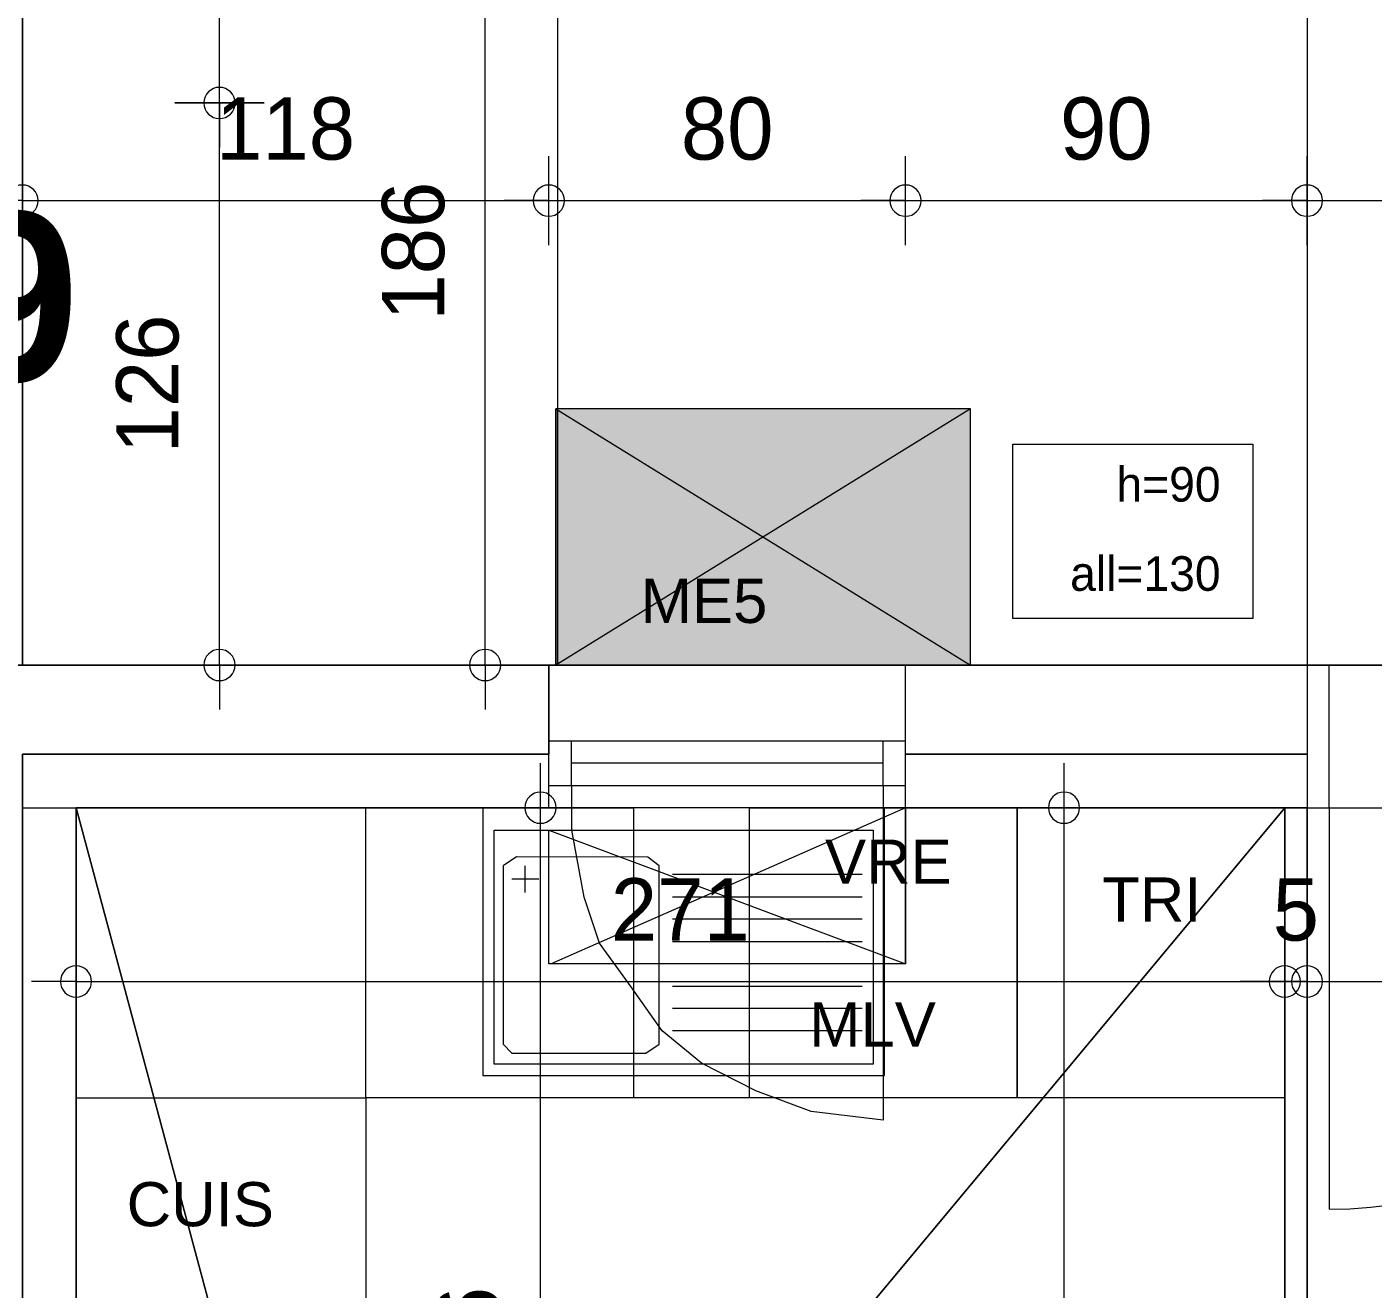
# Model space of a CAD drawing. Header units: metres. Extents: x 1.8 to 61.8, y -53.3 to -11.3.
# Drawn here: x 13.212 to 16.23, y -18.054 to -15.225 of the extents above; entities that cross this region are included whole.
import ezdxf
from ezdxf.enums import TextEntityAlignment as Align
from ezdxf.lldxf.tags import DXFTag

# ---------------------------------------------------------------- set-up
doc = ezdxf.new("R2010")
doc.units = ezdxf.units.M
doc.header["$MEASUREMENT"] = 0
for name, color, linetype in [('Calque commun', 7, 'Continuous'), ('Calque7', 7, 'Continuous'), ('Calque90', 7, 'Continuous'), ('Textes', 7, 'Continuous')]:
    doc.layers.add(name, color=color, linetype=linetype)
doc.styles.add('Arial9', font='arial.ttf', dxfattribs={"height": 0.098961})
doc.styles.add('Century Gothic10', font='GOTHIC.TTF', dxfattribs={"height": 0.077575})
doc.styles.add('Century Gothic15', font='GOTHIC.TTF', dxfattribs={"height": 0.139636})
doc.styles.add('Century Gothic16', font='GOTHICB.TTF', dxfattribs={"height": 0.378481})
tags = doc.linetypes.add('DOT2', pattern=[0.125, 0, -0.125]).pattern_tags.tags
tags[6:7] = [DXFTag(74, 4), DXFTag(75, 0), DXFTag(340, '0'), DXFTag(46, 1.0), DXFTag(50, 0.0), DXFTag(44, 0.0), DXFTag(45, 0.0)]
tags[4:5] = [DXFTag(74, 4), DXFTag(75, 0), DXFTag(340, '0'), DXFTag(46, 1.0), DXFTag(50, 0.0), DXFTag(44, 0.0), DXFTag(45, 0.0)]
tags = doc.linetypes.add('HIDDEN', pattern=[0.375, 0.25, -0.125]).pattern_tags.tags
tags[6:7] = [DXFTag(74, 4), DXFTag(75, 0), DXFTag(340, '0'), DXFTag(46, 1.0), DXFTag(50, 0.0), DXFTag(44, 0.0), DXFTag(45, 0.0)]
tags[4:5] = [DXFTag(74, 4), DXFTag(75, 0), DXFTag(340, '0'), DXFTag(46, 1.0), DXFTag(50, 0.0), DXFTag(44, 0.0), DXFTag(45, 0.0)]
tags = doc.linetypes.add('HIDDEN2', pattern=[0.1875, 0.125, -0.0625]).pattern_tags.tags
tags[6:7] = [DXFTag(74, 4), DXFTag(75, 0), DXFTag(340, '0'), DXFTag(46, 1.0), DXFTag(50, 0.0), DXFTag(44, 0.0), DXFTag(45, 0.0)]
tags[4:5] = [DXFTag(74, 4), DXFTag(75, 0), DXFTag(340, '0'), DXFTag(46, 1.0), DXFTag(50, 0.0), DXFTag(44, 0.0), DXFTag(45, 0.0)]

# ---------------------------------------------------------------- blocks, each defined once
blk = doc.blocks.new('Block52712')
at = {"layer": 'Calque commun', "color": 7, "linetype": 'Continuous', "lineweight": 18}
for p, q in [((13.2015, -16.6552), (14.3815, -16.6552)), ((15.1815, -16.6552), (16.0815, -16.6552))]:
    blk.add_line(p, q, dxfattribs=at)
at = {"layer": 'Calque commun', "color": 7, "linetype": 'Continuous', "lineweight": 9}
for p, q in [((13.2015, -16.8552), (14.3815, -16.8552)), ((15.1815, -16.8552), (16.0815, -16.8552)), ((13.2015, -16.9752), (14.3815, -16.9752)), ((15.1815, -16.9752), (16.0815, -16.9752))]:
    blk.add_line(p, q, dxfattribs=at)
blk = doc.blocks.new('Block52729')
at = {"layer": 'Calque commun', "color": 7, "linetype": 'Continuous', "lineweight": 18}
blk.add_line((13.0015, -18.6942), (13.0015, -16.6552), dxfattribs=at)
at = {"layer": 'Calque commun', "color": 7, "linetype": 'Continuous', "lineweight": 9}
for p, q in [((13.2015, -18.6942), (13.2015, -16.8552)), ((13.3216, -18.6942), (13.3216, -16.9752))]:
    blk.add_line(p, q, dxfattribs=at)
blk = doc.blocks.new('120x220')
at = {"layer": 'Calque commun', "color": 7, "linetype": 'HIDDEN', "lineweight": 9}
mesh = blk.add_polyface(dxfattribs=at)
corners = [(0, 2.2), (0, 0), (1.2, 0), (1.2, 2.2)]
mesh.append_faces([[corners[k] for k in face] for face in [(0, 1, 2, 3)]], dxfattribs={"color": 7})
blk = doc.blocks.new('@PRES_1_$$_1-10')
at = {"layer": 'Calque commun', "color": 5, "linetype": 'Continuous', "lineweight": 9}
for p, q in [((0, 0.32), (0.8, 0.32)), ((0.8, 0.15), (0, 0.15)), ((0.05, 0.05), (0.05, 0.15)), ((0.75, 0.15), (0.75, 0.05)), ((0.05, 0.1), (0.75, 0.1)), ((0.8, 0.05), (0, 0.05)), ((0, 0), (0.8, 0))]:
    blk.add_line(p, q, dxfattribs=at)
blk = doc.blocks.new('@PRES_1_$$_1-11')
at = {"layer": 'Calque commun', "color": 7, "linetype": 'Continuous', "lineweight": 9}
blk.add_line((0, 0), (0, 0.32), dxfattribs=at)
blk = doc.blocks.new('@PRES_1_$$_1-12')
at = {"layer": 'Calque commun', "color": 7, "linetype": 'Continuous', "lineweight": 9}
blk.add_line((0, 0), (0, 0.32), dxfattribs=at)
blk = doc.blocks.new('INTER_2D_COMB4')
at = {"layer": 'Calque commun', "color": 0, "linetype": 'ByBlock', "lineweight": -2}
for name in ['@PRES_1_$$_1-10', '@PRES_1_$$_1-11']:
    blk.add_blockref(name, (0, 0), dxfattribs=at)
at = {"layer": 'Calque commun', "color": 0, "linetype": 'ByBlock', "lineweight": -2, "extrusion": (0, 0, -1), "xscale": -1, "yscale": -1, "zscale": -1, "rotation": -180}
blk.add_blockref('@PRES_1_$$_1-12', (-0.8, 0), dxfattribs=at)
blk = doc.blocks.new('PLACED_COMB4')
at = {"layer": 'Calque commun', "color": 0, "linetype": 'ByBlock', "lineweight": -2}
blk.add_blockref('INTER_2D_COMB4', (0, 0), dxfattribs=at)
blk = doc.blocks.new('new59')
at = {"layer": 'Calque commun', "color": 5, "linetype": 'Continuous', "lineweight": 9}
blk.add_arc((0, 0), 0.5, 0, 359.9994, dxfattribs=at)
blk = doc.blocks.new('new60')
at = {"layer": 'Calque commun', "color": 5, "linetype": 'Continuous', "lineweight": 9}
blk.add_arc((0, 0), 0.5, 0, 359.9994, dxfattribs=at)
blk = doc.blocks.new('DimLine53301')
at = {"layer": 'Calque commun', "color": 5, "linetype": 'Continuous', "lineweight": 9}
for p, q in [((13.6432, -15.3952), (13.6432, -15.2952)), ((13.5432, -15.3952), (13.7432, -15.3952)), ((13.6432, -16.6552), (13.6432, -15.3952)), ((13.5432, -16.6552), (13.7432, -16.6552)), ((13.6432, -16.6552), (13.6432, -16.7552))]:
    blk.add_line(p, q, dxfattribs=at)
at = {"layer": 'Calque commun', "color": 5, "linetype": 'Continuous', "lineweight": 9, "xscale": 0.07000000029802322, "yscale": 0.07000000029802322, "zscale": 0.07000000029802322, "rotation": 90}
for name, p in [('new60', (13.6432, -15.3952)), ('new59', (13.6432, -16.6552))]:
    blk.add_blockref(name, p, dxfattribs=at)
at = {"layer": 'Calque commun', "color": 5, "linetype": 'Continuous', "lineweight": 9, "style": 'Century Gothic15'}
blk.add_text('126', height=0.13964, rotation=90, dxfattribs=at).set_placement((13.5932, -16.0252), align=Align.BOTTOM_CENTER)
blk = doc.blocks.new('new103')
at = {"layer": 'Calque commun', "color": 5, "linetype": 'Continuous', "lineweight": 9}
blk.add_arc((0, 0), 0.5, 0, 359.9994, dxfattribs=at)
blk = doc.blocks.new('new104')
at = {"layer": 'Calque commun', "color": 5, "linetype": 'Continuous', "lineweight": 9}
blk.add_arc((0, 0), 0.5, 0, 359.9994, dxfattribs=at)
blk = doc.blocks.new('DimLine55509')
at = {"layer": 'Calque commun', "color": 5, "linetype": 'Continuous', "lineweight": 9}
for p, q in [((13.2015, -15.7141), (13.2015, -15.5141)), ((14.3815, -15.7141), (14.3815, -15.5141)), ((13.2015, -15.6141), (13.1015, -15.6141)), ((13.2015, -15.6141), (14.3815, -15.6141)), ((14.3815, -15.6141), (14.4815, -15.6141))]:
    blk.add_line(p, q, dxfattribs=at)
at = {"layer": 'Calque commun', "color": 5, "linetype": 'Continuous', "lineweight": 9, "xscale": 0.07000000029802322, "yscale": 0.07000000029802322, "zscale": 0.07000000029802322}
for name, p in [('new103', (13.2015, -15.6141)), ('new104', (14.3815, -15.6141))]:
    blk.add_blockref(name, p, dxfattribs=at)
at = {"layer": 'Calque commun', "color": 5, "linetype": 'Continuous', "lineweight": 9, "style": 'Century Gothic15'}
blk.add_text('118', height=0.13964, dxfattribs=at).set_placement((13.7915, -15.5641), align=Align.BOTTOM_CENTER)
blk = doc.blocks.new('new105')
at = {"layer": 'Calque commun', "color": 5, "linetype": 'Continuous', "lineweight": 9}
blk.add_arc((0, 0), 0.5, 0, 359.9994, dxfattribs=at)
blk = doc.blocks.new('new106')
at = {"layer": 'Calque commun', "color": 5, "linetype": 'Continuous', "lineweight": 9}
blk.add_arc((0, 0), 0.5, 0, 359.9994, dxfattribs=at)
blk = doc.blocks.new('DimLine55517')
at = {"layer": 'Calque commun', "color": 5, "linetype": 'Continuous', "lineweight": 9}
for p, q in [((14.3815, -15.7141), (14.3815, -15.5141)), ((15.1815, -15.7141), (15.1815, -15.5141)), ((14.3815, -15.6141), (14.2815, -15.6141)), ((14.3815, -15.6141), (15.1815, -15.6141)), ((15.1815, -15.6141), (15.2815, -15.6141))]:
    blk.add_line(p, q, dxfattribs=at)
at = {"layer": 'Calque commun', "color": 5, "linetype": 'Continuous', "lineweight": 9, "xscale": 0.07000000029802322, "yscale": 0.07000000029802322, "zscale": 0.07000000029802322}
for name, p in [('new105', (14.3815, -15.6141)), ('new106', (15.1815, -15.6141))]:
    blk.add_blockref(name, p, dxfattribs=at)
at = {"layer": 'Calque commun', "color": 5, "linetype": 'Continuous', "lineweight": 9, "style": 'Century Gothic15'}
blk.add_text('80', height=0.13964, dxfattribs=at).set_placement((14.7815, -15.5641), align=Align.BOTTOM_CENTER)
blk = doc.blocks.new('new107')
at = {"layer": 'Calque commun', "color": 5, "linetype": 'Continuous', "lineweight": 9}
blk.add_arc((0, 0), 0.5, 0, 359.9994, dxfattribs=at)
blk = doc.blocks.new('new108')
at = {"layer": 'Calque commun', "color": 5, "linetype": 'Continuous', "lineweight": 9}
blk.add_arc((0, 0), 0.5, 0, 359.9994, dxfattribs=at)
blk = doc.blocks.new('DimLine55525')
at = {"layer": 'Calque commun', "color": 5, "linetype": 'Continuous', "lineweight": 9}
for p, q in [((15.1815, -15.7141), (15.1815, -15.5141)), ((16.0815, -15.7141), (16.0815, -15.5141)), ((15.1815, -15.6141), (15.0815, -15.6141)), ((15.1815, -15.6141), (16.0815, -15.6141)), ((16.0815, -15.6141), (16.1815, -15.6141))]:
    blk.add_line(p, q, dxfattribs=at)
at = {"layer": 'Calque commun', "color": 5, "linetype": 'Continuous', "lineweight": 9, "xscale": 0.07000000029802322, "yscale": 0.07000000029802322, "zscale": 0.07000000029802322}
for name, p in [('new107', (15.1815, -15.6141)), ('new108', (16.0815, -15.6141))]:
    blk.add_blockref(name, p, dxfattribs=at)
at = {"layer": 'Calque commun', "color": 5, "linetype": 'Continuous', "lineweight": 9, "style": 'Century Gothic15'}
blk.add_text('90', height=0.13964, dxfattribs=at).set_placement((15.6315, -15.5641), align=Align.BOTTOM_CENTER)
blk = doc.blocks.new('new109')
at = {"layer": 'Calque commun', "color": 5, "linetype": 'Continuous', "lineweight": 9}
blk.add_arc((0, 0), 0.5, 0, 359.9994, dxfattribs=at)
blk = doc.blocks.new('new110')
at = {"layer": 'Calque commun', "color": 5, "linetype": 'Continuous', "lineweight": 9}
blk.add_arc((0, 0), 0.5, 0, 359.9994, dxfattribs=at)
blk = doc.blocks.new('DimLine55533')
at = {"layer": 'Calque commun', "color": 5, "linetype": 'Continuous', "lineweight": 9}
for p, q in [((16.0815, -15.7141), (16.0815, -15.5141)), ((17.0815, -15.7141), (17.0815, -15.5141)), ((16.0815, -15.6141), (15.9815, -15.6141)), ((16.0815, -15.6141), (17.0815, -15.6141)), ((17.0815, -15.6141), (17.1815, -15.6141))]:
    blk.add_line(p, q, dxfattribs=at)
at = {"layer": 'Calque commun', "color": 5, "linetype": 'Continuous', "lineweight": 9, "xscale": 0.07000000029802322, "yscale": 0.07000000029802322, "zscale": 0.07000000029802322}
for name, p in [('new109', (16.0815, -15.6141)), ('new110', (17.0815, -15.6141))]:
    blk.add_blockref(name, p, dxfattribs=at)
at = {"layer": 'Calque commun', "color": 5, "linetype": 'Continuous', "lineweight": 9, "style": 'Century Gothic15'}
blk.add_text('100', height=0.13964, dxfattribs=at).set_placement((16.5815, -15.5641), align=Align.BOTTOM_CENTER)
blk = doc.blocks.new('new117')
at = {"layer": 'Calque commun', "color": 5, "linetype": 'Continuous', "lineweight": 9}
blk.add_arc((0, 0), 0.5, 0, 359.9994, dxfattribs=at)
blk = doc.blocks.new('new118')
at = {"layer": 'Calque commun', "color": 5, "linetype": 'Continuous', "lineweight": 9}
blk.add_arc((0, 0), 0.5, 0, 359.9994, dxfattribs=at)
blk = doc.blocks.new('DimLine55569')
at = {"layer": 'Calque commun', "color": 5, "linetype": 'Continuous', "lineweight": 9}
for p, q in [((14.2389, -14.7998), (14.2389, -14.6998)), ((14.1389, -14.7998), (14.3389, -14.7998)), ((14.2389, -16.6552), (14.2389, -14.7998)), ((14.1389, -16.6552), (14.3389, -16.6552)), ((14.2389, -16.6552), (14.2389, -16.7552))]:
    blk.add_line(p, q, dxfattribs=at)
at = {"layer": 'Calque commun', "color": 5, "linetype": 'Continuous', "lineweight": 9, "xscale": 0.07000000029802322, "yscale": 0.07000000029802322, "zscale": 0.07000000029802322, "rotation": 90}
for name, p in [('new118', (14.2389, -14.7998)), ('new117', (14.2389, -16.6552))]:
    blk.add_blockref(name, p, dxfattribs=at)
at = {"layer": 'Calque commun', "color": 5, "linetype": 'Continuous', "lineweight": 9, "style": 'Century Gothic15'}
blk.add_text('186', height=0.13964, rotation=90, dxfattribs=at).set_placement((14.1889, -15.7275), align=Align.BOTTOM_CENTER)
blk = doc.blocks.new('new133')
at = {"layer": 'Calque commun', "color": 5, "linetype": 'Continuous', "lineweight": 9}
blk.add_arc((0, 0), 0.5, 0, 359.9994, dxfattribs=at)
blk = doc.blocks.new('new134')
at = {"layer": 'Calque commun', "color": 5, "linetype": 'Continuous', "lineweight": 9}
blk.add_arc((0, 0), 0.5, 0, 359.9994, dxfattribs=at)
blk = doc.blocks.new('DimLine55817')
at = {"layer": 'Calque commun', "color": 5, "linetype": 'Continuous', "lineweight": 9}
for p, q in [((13.6432, -14.7998), (13.6432, -14.6998)), ((13.5432, -14.7998), (13.7432, -14.7998)), ((13.6432, -15.3952), (13.6432, -14.7998)), ((13.7432, -15.3952), (13.5432, -15.3952)), ((13.6432, -15.3952), (13.6432, -15.4952))]:
    blk.add_line(p, q, dxfattribs=at)
at = {"layer": 'Calque commun', "color": 5, "linetype": 'Continuous', "lineweight": 9, "xscale": 0.07000000029802322, "yscale": 0.07000000029802322, "zscale": 0.07000000029802322, "rotation": 90}
for name, p in [('new134', (13.6432, -14.7998)), ('new133', (13.6432, -15.3952))]:
    blk.add_blockref(name, p, dxfattribs=at)
at = {"layer": 'Calque commun', "color": 5, "linetype": 'Continuous', "lineweight": 9, "style": 'Century Gothic15'}
blk.add_text('60', height=0.13964, rotation=90, dxfattribs=at).set_placement((13.5932, -15.0975), align=Align.BOTTOM_CENTER)
blk = doc.blocks.new('XMODULE1PCENTNONPMR')
at = {"layer": 'Calque commun', "color": 5, "linetype": 'Continuous', "lineweight": 9}
blk.add_arc((0, 0), 0.5, 0, 359.9994, dxfattribs=at)
blk = doc.blocks.new('XMODULE1PCENTNONPMR2')
at = {"layer": 'Calque commun', "color": 5, "linetype": 'Continuous', "lineweight": 9}
blk.add_arc((0, 0), 0.5, 0, 359.9994, dxfattribs=at)
blk = doc.blocks.new('DimLine53246')
at = {"layer": 'Calque commun', "color": 5, "linetype": 'Continuous', "lineweight": 9}
for p, q in [((16.0815, -18.1163), (16.0815, -18.3163)), ((17.3815, -18.1163), (17.3815, -18.3163)), ((16.0815, -18.2163), (15.9815, -18.2163)), ((16.0815, -18.2163), (17.3815, -18.2163)), ((17.3815, -18.2163), (17.4815, -18.2163))]:
    blk.add_line(p, q, dxfattribs=at)
at = {"layer": 'Calque commun', "color": 5, "linetype": 'Continuous', "lineweight": 9, "xscale": 0.07000000029802322, "yscale": 0.07000000029802322, "zscale": 0.07000000029802322}
for name, p in [('XMODULE1PCENTNONPMR', (16.0815, -18.2163)), ('XMODULE1PCENTNONPMR2', (17.3815, -18.2163))]:
    blk.add_blockref(name, p, dxfattribs=at)
at = {"layer": 'Calque commun', "color": 5, "linetype": 'Continuous', "lineweight": 9, "style": 'Century Gothic15'}
blk.add_text('130', height=0.13964, dxfattribs=at).set_placement((16.7315, -18.1663), align=Align.BOTTOM_CENTER)
blk = doc.blocks.new('XMODULE1PCENTNONPMR3')
at = {"layer": 'Calque commun', "color": 5, "linetype": 'Continuous', "lineweight": 9}
blk.add_arc((0, 0), 0.5, 0, 359.9994, dxfattribs=at)
blk = doc.blocks.new('XMODULE1PCENTNONPMR4')
at = {"layer": 'Calque commun', "color": 5, "linetype": 'Continuous', "lineweight": 9}
blk.add_arc((0, 0), 0.5, 0, 359.9994, dxfattribs=at)
blk = doc.blocks.new('DimLine55267')
at = {"layer": 'Calque commun', "color": 5, "linetype": 'Continuous', "lineweight": 9}
for p, q in [((13.3216, -18.1163), (13.3216, -18.3163)), ((16.0315, -18.1163), (16.0315, -18.3163)), ((13.3216, -18.2163), (13.2215, -18.2163)), ((13.3216, -18.2163), (16.0315, -18.2163)), ((16.0315, -18.2163), (16.1315, -18.2163))]:
    blk.add_line(p, q, dxfattribs=at)
at = {"layer": 'Calque commun', "color": 5, "linetype": 'Continuous', "lineweight": 9, "xscale": 0.07000000029802322, "yscale": 0.07000000029802322, "zscale": 0.07000000029802322}
for name, p in [('XMODULE1PCENTNONPMR3', (13.3216, -18.2163)), ('XMODULE1PCENTNONPMR4', (16.0315, -18.2163))]:
    blk.add_blockref(name, p, dxfattribs=at)
at = {"layer": 'Calque commun', "color": 5, "linetype": 'Continuous', "lineweight": 9, "style": 'Century Gothic15'}
blk.add_text('271', height=0.13964, dxfattribs=at).set_placement((14.6765, -18.1663), align=Align.BOTTOM_CENTER)
blk = doc.blocks.new('XMODULE1PCENTNONPMR5')
at = {"layer": 'Calque commun', "color": 5, "linetype": 'Continuous', "lineweight": 9}
blk.add_arc((0, 0), 0.5, 0, 359.9994, dxfattribs=at)
blk = doc.blocks.new('XMODULE1PCENTNONPMR6')
at = {"layer": 'Calque commun', "color": 5, "linetype": 'Continuous', "lineweight": 9}
blk.add_arc((0, 0), 0.5, 0, 359.9994, dxfattribs=at)
blk = doc.blocks.new('DimLine55275')
at = {"layer": 'Calque commun', "color": 5, "linetype": 'Continuous', "lineweight": 9}
for p, q in [((16.0315, -18.1163), (16.0315, -18.3163)), ((16.0815, -18.1163), (16.0815, -18.3163)), ((16.0315, -18.2163), (15.9315, -18.2163)), ((16.0315, -18.2163), (16.0815, -18.2163)), ((16.0815, -18.2163), (16.1815, -18.2163))]:
    blk.add_line(p, q, dxfattribs=at)
at = {"layer": 'Calque commun', "color": 5, "linetype": 'Continuous', "lineweight": 9, "xscale": 0.07000000029802322, "yscale": 0.07000000029802322, "zscale": 0.07000000029802322}
for name, p in [('XMODULE1PCENTNONPMR5', (16.0315, -18.2163)), ('XMODULE1PCENTNONPMR6', (16.0815, -18.2163))]:
    blk.add_blockref(name, p, dxfattribs=at)
at = {"layer": 'Calque commun', "color": 5, "linetype": 'Continuous', "lineweight": 9, "style": 'Century Gothic15'}
blk.add_text('5', height=0.1396, dxfattribs=at).set_placement((16.0565, -18.1663), align=Align.BOTTOM_CENTER)
blk = doc.blocks.new('XMODULE1PCENTNONPMR26')
at = {"layer": 'Calque commun', "color": 5, "linetype": 'Continuous', "lineweight": 9}
blk.add_arc((0, 0), 0.5, 0, 359.9994, dxfattribs=at)
blk = doc.blocks.new('DimLine55678')
at = {"layer": 'Calque commun', "color": 5, "linetype": 'Continuous', "lineweight": 9}
for p, q in [((15.5367, -17.8266), (15.5367, -17.7266)), ((15.6367, -17.8266), (15.4367, -17.8266)), ((15.5367, -20.4766), (15.5367, -17.8266))]:
    blk.add_line(p, q, dxfattribs=at)
at = {"layer": 'Calque commun', "color": 5, "linetype": 'Continuous', "lineweight": 9, "xscale": 0.07000000029802322, "yscale": 0.07000000029802322, "zscale": 0.07000000029802322, "rotation": 90}
blk.add_blockref('XMODULE1PCENTNONPMR26', (15.5367, -17.8266), dxfattribs=at)
blk = doc.blocks.new('XMODULE1PCENTNONPMR27')
at = {"layer": 'Calque commun', "color": 5, "linetype": 'Continuous', "lineweight": 9}
blk.add_arc((0, 0), 0.5, 0, 359.9994, dxfattribs=at)
blk = doc.blocks.new('XMODULE1PCENTNONPMR28')
at = {"layer": 'Calque commun', "color": 5, "linetype": 'Continuous', "lineweight": 9}
blk.add_arc((0, 0), 0.5, 0, 359.9994, dxfattribs=at)
blk = doc.blocks.new('DimLine55694')
at = {"layer": 'Calque commun', "color": 5, "linetype": 'Continuous', "lineweight": 9}
for p, q in [((14.3629, -17.8266), (14.3629, -17.7266)), ((14.2629, -17.8266), (14.4629, -17.8266)), ((14.3629, -20.2866), (14.3629, -17.8266)), ((14.2629, -20.2866), (14.4629, -20.2866)), ((14.3629, -20.2866), (14.3629, -20.3866))]:
    blk.add_line(p, q, dxfattribs=at)
at = {"layer": 'Calque commun', "color": 5, "linetype": 'Continuous', "lineweight": 9, "xscale": 0.07000000029802322, "yscale": 0.07000000029802322, "zscale": 0.07000000029802322, "rotation": 90}
for name, p in [('XMODULE1PCENTNONPMR28', (14.3629, -17.8266)), ('XMODULE1PCENTNONPMR27', (14.3629, -20.2866))]:
    blk.add_blockref(name, p, dxfattribs=at)
at = {"layer": 'Calque commun', "color": 5, "linetype": 'Continuous', "lineweight": 9, "style": 'Century Gothic15'}
blk.add_text('246', height=0.13964, rotation=90, dxfattribs=at).set_placement((14.3129, -19.0566), align=Align.BOTTOM_CENTER)
blk = doc.blocks.new('_15-2')
at = {"layer": 'Calque90', "color": 6, "linetype": 'ByBlock', "lineweight": 9}
for p, q in [((0.9, 0.6), (0, 0.6)), ((0, 0.6), (0, 0)), ((0.9, 0), (0.9, 0.6)), ((0.025, 0.025), (0.025, 0.55)), ((0.025, 0.55), (0.875, 0.55)), ((0.875, 0.55), (0.875, 0.025)), ((0.075, 0.49), (0.045, 0.47)), ((0.37, 0.4888), (0.075, 0.49)), ((0.395, 0.47), (0.37, 0.4888)), ((0.045, 0.47), (0.045, 0.07)), ((0.095, 0.4099), (0.095, 0.4699)), ((0.395, 0.07), (0.395, 0.47)), ((0.125, 0.4398), (0.065, 0.44)), ((0.85, 0.45), (0.425, 0.45)), ((0.425, 0.4), (0.85, 0.4)), ((0.85, 0.35), (0.425, 0.35)), ((0.425, 0.3), (0.85, 0.3)), ((0.85, 0.25), (0.425, 0.25)), ((0.425, 0.2), (0.85, 0.2)), ((0.85, 0.15), (0.425, 0.15)), ((0.85, 0.1), (0.425, 0.1)), ((0.045, 0.07), (0.065, 0.05)), ((0.045, 0.07), (0.065, 0.05)), ((0.365, 0.05), (0.395, 0.07)), ((0.065, 0.05), (0.365, 0.05)), ((0, 0), (0.9, 0)), ((0.875, 0.025), (0.025, 0.025))]:
    blk.add_line(p, q, dxfattribs=at)
blk = doc.blocks.new('60x65')
at = {"layer": 'Calque commun', "color": 7, "linetype": 'HIDDEN', "lineweight": 9}
mesh = blk.add_polyface(dxfattribs=at)
corners = [(0, 0.6), (0.65, 0.6), (0.65, 0), (0, 0)]
mesh.append_faces([[corners[k] for k in face] for face in [(0, 1, 2, 3)]], dxfattribs={"color": 7})
blk = doc.blocks.new('XMODULE1PCENTNONPMR69')
at = {"layer": 'Calque commun', "color": 15, "linetype": 'Continuous', "lineweight": 18}
for p, q in [((16.0315, -17.8266), (16.0315, -20.3966)), ((16.0815, -17.8266), (16.0315, -17.8266)), ((16.0815, -17.8266), (16.0815, -20.3966))]:
    blk.add_line(p, q, dxfattribs=at)
at = {"layer": 'Calque commun', "color": 7, "linetype": 'HIDDEN', "lineweight": 9}
blk.add_line((14.8315, -18.4767), (14.5716, -18.4768), dxfattribs=at)
at = {"layer": 'Calque commun', "color": 5, "linetype": 'Continuous', "lineweight": 9}
for name in ['DimLine55694', 'DimLine55678', 'DimLine55267', 'DimLine55275', 'DimLine53246']:
    blk.add_blockref(name, (0, 0), dxfattribs=at)
at = {"layer": 'Calque commun', "color": 0, "linetype": 'ByBlock', "lineweight": -2, "rotation": -90.00000000000001}
for p in [(13.9715, -17.8268), (14.8315, -17.8267), (15.4315, -17.8266)]:
    blk.add_blockref('60x65', p, dxfattribs=at)
at = {"layer": 'Calque commun', "color": 0, "linetype": 'DOT2', "lineweight": -2}
blk.add_blockref('_15-2', (14.2339, -18.4266), dxfattribs=at)
at = {"layer": 'Calque commun', "color": 0, "linetype": 'ByBlock', "lineweight": -2}
blk.add_blockref('60x65', (13.3216, -19.0768), dxfattribs=at)
at = {"layer": 'Textes', "color": 5, "linetype": 'ByBlock', "lineweight": -2, "style": 'Arial9'}
for s, p in [('TRI', (15.6223, -18.1115)), ('MLV', (14.9652, -18.3916)), ('CUIS', (13.4351, -18.7945))]:
    blk.add_text(s, height=0.09896, dxfattribs=at).set_placement(p, align=Align.BOTTOM_LEFT)
at = {"layer": 'Calque commun', "color": 9, "linetype": 'Continuous', "lineweight": 18}
mesh = blk.add_polyface(dxfattribs=at)
corners = [(16.0315, -20.4766), (17.262, -21.3766), (18.2659, -20.4766), (18.2659, -21.3766), (13.3216, -26.1866), (16.9815, -22.4041), (13.9816, -21.0066), (13.9816, -20.2866), (16.0315, -17.8266), (13.3216, -17.8268), (17.1586, -21.4553), (17.262, -21.4566), (16.9815, -21.654), (13.3216, -21.0066), (13.3216, -20.2866), (17.0395, -21.5019), (19.2815, -22.4041), (19.2815, -26.1866)]
mesh.append_faces([[corners[k] for k in face] for face in [(4, 6, 13)]], dxfattribs={"vtx0": -1, "color": 9})
mesh.append_faces([[corners[k] for k in face] for face in [(0, 1, 2), (15, 0, 12)]], dxfattribs={"vtx0": -1, "vtx1": -1, "color": 9})
mesh.append_faces([[corners[k] for k in face] for face in [(4, 5, 6), (15, 1, 0), (0, 6, 12)]], dxfattribs={"vtx0": -1, "vtx1": -1, "vtx2": -1, "color": 9})
mesh.append_faces([[corners[k] for k in face] for face in [(7, 8, 9), (7, 0, 8)]], dxfattribs={"vtx0": -1, "vtx2": -1, "color": 9})
mesh.append_faces([[corners[k] for k in face] for face in [(3, 2, 1), (14, 7, 9), (16, 5, 17)]], dxfattribs={"vtx1": -1, "color": 9})
mesh.append_faces([[corners[k] for k in face] for face in [(5, 12, 6), (7, 6, 0), (15, 10, 1), (4, 17, 5)]], dxfattribs={"vtx1": -1, "vtx2": -1, "color": 9})
mesh.append_faces([[corners[k] for k in face] for face in [(10, 11, 1)]], dxfattribs={"vtx2": -1, "color": 9})
at = {"layer": 'Calque commun', "color": 9, "linetype": 'Continuous', "lineweight": 9}
mesh = blk.add_polyface(dxfattribs=at)
corners = [(17.3815, -20.3966), (16.0815, -20.3966), (16.0815, -17.8266), (17.3815, -17.8266)]
mesh.append_faces([[corners[k] for k in face] for face in [(0, 1, 2, 3)]], dxfattribs={"color": 9})
blk = doc.blocks.new('@PRES_1_$$_1-25')
at = {"layer": 'Calque commun', "color": 5, "linetype": 'Continuous', "lineweight": 9}
blk.add_line((0.05, 0.32), (0.05, 1.22), dxfattribs=at)
at = {"layer": 'Calque commun', "color": 5, "linetype": 'Continuous', "lineweight": 9, "extrusion": (0, 0, -1)}
blk.add_arc((-0.05, 0.32), 0.9, 90, 180, dxfattribs=at)
at = {"layer": 'Calque commun', "color": 5, "linetype": 'Continuous', "lineweight": 9}
mesh = blk.add_polyface(dxfattribs=at)
corners = [(0, 0), (0, 0.32), (0.05, 0.32), (0.05, 0)]
mesh.append_faces([[corners[k] for k in face] for face in [(0, 1, 2, 3)]], dxfattribs={"color": 5})
mesh = blk.add_polyface(dxfattribs=at)
corners = [(0.95, 0), (0.95, 0.32), (1, 0.32), (1, 0)]
mesh.append_faces([[corners[k] for k in face] for face in [(0, 1, 2, 3)]], dxfattribs={"color": 5})
blk = doc.blocks.new('@PRES_1_$$_1-26')
at = {"layer": 'Calque commun', "color": 0, "linetype": 'ByBlock', "lineweight": -2}
blk.add_line((0, 0), (0, 0.32), dxfattribs=at)
blk = doc.blocks.new('@PRES_1_$$_1-27')
at = {"layer": 'Calque commun', "color": 0, "linetype": 'ByBlock', "lineweight": -2}
blk.add_line((0, 0), (0, 0.32), dxfattribs=at)
blk = doc.blocks.new('INTER_2D_COMB9')
at = {"layer": 'Calque7', "color": 0, "linetype": 'ByBlock', "lineweight": -2}
blk.add_blockref('@PRES_1_$$_1-25', (0, 0), dxfattribs=at)
at = {"layer": 'Calque7', "color": 7, "linetype": 'Continuous', "lineweight": 9}
blk.add_blockref('@PRES_1_$$_1-26', (0, 0), dxfattribs=at)
at = {"layer": 'Calque7', "color": 7, "linetype": 'Continuous', "lineweight": 9, "extrusion": (0, 0, -1), "xscale": -1, "yscale": -1, "zscale": -1, "rotation": -180}
blk.add_blockref('@PRES_1_$$_1-27', (-1, 0), dxfattribs=at)
blk = doc.blocks.new('PLACED_COMB9')
at = {"layer": 'Calque7', "color": 0, "linetype": 'ByBlock', "lineweight": -2}
blk.add_blockref('INTER_2D_COMB9', (0, 0), dxfattribs=at)

msp = doc.modelspace()

# ---------------------------------------------------------------- linework, layer by layer
at = {"layer": 'Calque commun', "color": 7, "linetype": 'HIDDEN', "lineweight": 9, "flags": 128}
msp.add_lwpolyline([(15.3271, -16.0812), (14.3977, -16.0812), (14.3977, -16.6552), (15.3271, -16.6552), (15.3271, -16.0812), (14.3977, -16.6552), (14.3977, -16.0812), (15.3271, -16.6552)], dxfattribs=at)
at = {"layer": 'Calque commun', "color": 7, "linetype": 'HIDDEN2', "lineweight": 9, "flags": 128}
msp.add_lwpolyline([(15.1315, -16.9252), (15.1315, -17.6752), (14.97, -17.6556), (14.8455, -17.6097), (14.7243, -17.5475), (14.6358, -17.4754), (14.5637, -17.3739), (14.4949, -17.2789), (14.4607, -17.1752), (14.4333, -17.0252), (14.4333, -16.9252)], dxfattribs=at)
at = {"layer": 'Calque commun', "color": 21, "linetype": 'HIDDEN2', "lineweight": 9, "flags": 128}
msp.add_lwpolyline([(15.1815, -16.9752), (15.1815, -17.3252), (14.3815, -17.3252), (14.3815, -17.0252), (15.1815, -17.3252), (15.1815, -16.9752), (14.3866, -17.3252)], dxfattribs=at)
at = {"layer": 'Calque commun', "color": 12, "linetype": 'Continuous', "lineweight": 18}
for points in [[(14.3815, -16.6552, 0), (14.3815, -16.8152, 0), (14.3815, -16.8552, 0), (13.2015, -16.8552, 0), (13.2015, -25.4552, 0), (14.8015, -25.4552, 0), (14.8015, -25.6552, 0)], [(16.0815, -16.6552, 0), (16.0815, -16.8552, 0), (15.1815, -16.8552, 0), (15.1815, -16.6552, 0)], [(16.0815, -16.6552, 0), (16.0815, -16.8552, 0), (15.1815, -16.8552, 0), (15.1815, -16.6552, 0)]]:
    msp.add_polyline3d(points, dxfattribs=at)
at = {"layer": 'Calque commun', "color": 43, "linetype": 'HIDDEN', "lineweight": 9}
msp.add_trace([(15.3271, -16.0812), (14.3977, -16.0812), (15.3271, -16.6552), (14.3977, -16.6552)], dxfattribs=at)

# ---------------------------------------------------------------- block references
at = {"layer": 'Calque commun', "color": 0, "linetype": 'ByBlock', "lineweight": -2}
for name, p in [('120x220', (13.2015, -16.6552)), ('120x220', (16.0815, -16.6552)), ('Block52729', (0, 0)), ('Block52712', (0, 0)), ('XMODULE1PCENTNONPMR69', (0, 0.8516))]:
    msp.add_blockref(name, p, dxfattribs=at)
at = {"layer": 'Calque commun', "color": 5, "linetype": 'Continuous', "lineweight": 9}
for name in ['DimLine55817', 'DimLine55569', 'DimLine53301', 'DimLine55509', 'DimLine55517', 'DimLine55525', 'DimLine55533']:
    msp.add_blockref(name, (0, 0), dxfattribs=at)
at = {"layer": 'Calque commun', "color": 0, "linetype": 'ByBlock', "lineweight": -2, "extrusion": (0, 0, -1), "xscale": -1, "yscale": -1, "zscale": -1, "rotation": -180}
msp.add_blockref('PLACED_COMB4', (-15.1815, -16.9752), dxfattribs=at)
at = {"layer": 'Calque commun', "color": 0, "linetype": 'ByBlock', "lineweight": -2, "extrusion": (0, 0, -1), "xscale": -1, "yscale": -1, "zscale": -1}
msp.add_blockref('PLACED_COMB9', (-16.0815, -16.6552), dxfattribs=at)

# ---------------------------------------------------------------- texts
at = {"layer": 'Calque commun', "color": 5, "linetype": 'ByBlock', "lineweight": -2, "insert": (15.8878, -16.2112), "char_height": 0.07758, "attachment_point": 3, "line_spacing_factor": 1.546883, "style": 'Century Gothic10'}
msp.add_mtext('h=90\\Pall=130', dxfattribs=at)
at = {"layer": 'Textes', "color": 5, "linetype": 'ByBlock', "lineweight": -2}
for s, height, style, p in [('9', 0.3785, 'Century Gothic16', (13.0471, -16.1322)), ('ME5', 0.09896, 'Arial9', (14.5874, -16.5905))]:
    msp.add_text(s, height=height, dxfattribs=dict(at, style=style)).set_placement(p, align=Align.BOTTOM_LEFT)
at = {"layer": 'Textes', "color": 5, "linetype": 'ByBlock', "lineweight": -2, "style": 'Arial9'}
msp.add_text('VRE', height=0.09896, dxfattribs=at).set_placement((15.2851, -17.1752), align=Align.BOTTOM_RIGHT)

# ---------------------------------------------------------------- meshes
at = {"layer": 'Calque commun', "color": 7, "linetype": 'Continuous', "lineweight": 9}
mesh = msp.add_polyface(dxfattribs=at)
corners = [(61.7636, -11.3086), (1.7636, -11.3086), (1.7636, -53.3086), (61.7636, -53.3086)]
mesh.append_faces([[corners[k] for k in face] for face in [(0, 1, 2, 3)]], dxfattribs={"color": 7})
at = {"layer": 'Calque commun', "color": 9, "linetype": 'Continuous', "lineweight": 9}
mesh = msp.add_polyface(dxfattribs=at)
corners = [(19.4015, -16.6552), (19.6015, -23.8198), (26.0015, -23.8198), (6.6015, -23.8198), (13.0015, -23.8198), (13.0015, -16.6552), (26.0015, -14.8198), (6.6015, -14.8198), (13.0015, -25.6552), (13.2015, -14.8198), (19.4015, -14.8198), (13.2015, -16.6552), (19.6015, -25.6552)]
mesh.append_faces([[corners[k] for k in face] for face in [(6, 0, 2), (3, 5, 7), (8, 1, 4)]], dxfattribs={"vtx0": -1, "vtx1": -1, "color": 9})
mesh.append_faces([[corners[k] for k in face] for face in [(0, 4, 1)]], dxfattribs={"vtx0": -1, "vtx1": -1, "vtx2": -1, "color": 9})
mesh.append_faces([[corners[k] for k in face] for face in [(0, 1, 2)]], dxfattribs={"vtx0": -1, "vtx2": -1, "color": 9})
mesh.append_faces([[corners[k] for k in face] for face in [(12, 1, 8)]], dxfattribs={"vtx1": -1, "color": 9})
mesh.append_faces([[corners[k] for k in face] for face in [(3, 4, 5), (9, 7, 5), (0, 5, 4)]], dxfattribs={"vtx1": -1, "vtx2": -1, "color": 9})
mesh.append_faces([[corners[k] for k in face] for face in [(6, 10, 0), (5, 11, 9)]], dxfattribs={"vtx2": -1, "color": 9})
at = {"layer": 'Calque commun', "color": 11, "linetype": 'Continuous', "lineweight": 18}
mesh = msp.add_polyface(dxfattribs=at)
corners = [(15.4219, -16.1603), (15.9603, -16.1603), (15.9603, -16.5511), (15.4219, -16.5511)]
mesh.append_faces([[corners[k] for k in face] for face in [(0, 1, 2, 3)]], dxfattribs={"color": 11})

doc.saveas('drawing.dxf')
